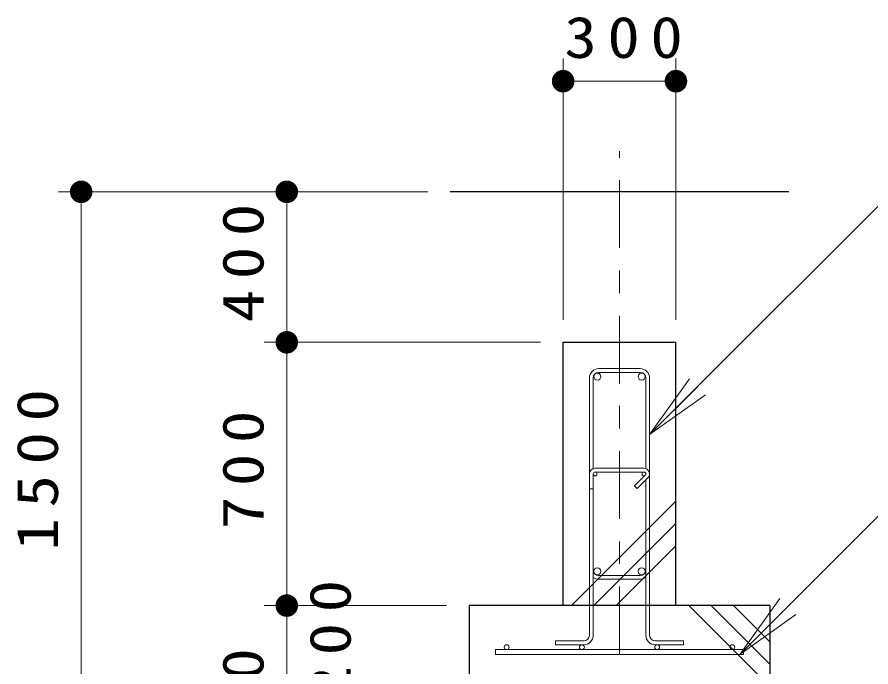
# Model space of a CAD drawing. Units: millimetres on the paper, scale 1:60. Extents: x -365 to 0, y 0 to 257.
# Drawn here: x -76.52 to -38.69, y 60.16 to 88.95 of the extents above; entities that cross this region are included whole.
import ezdxf

# ---------------------------------------------------------------- set-up
doc = ezdxf.new("R2010")
doc.units = ezdxf.units.MM
doc.linetypes.add('USER2', pattern=[6, 3, -1, 1, -1])
doc.layers.add('LY_1', color=7, linetype='Continuous', lineweight=13)
doc.styles.add('ＭＳ ゴシック', font='')
doc.styles.get('ＭＳ ゴシック').set_extended_font_data('MS Gothic')

# ---------------------------------------------------------------- blocks, each defined once
blk = doc.blocks.new('filled_dot')
at = {"color": 0, "linetype": 'Continuous', "lineweight": -2, "const_width": 1.25}
blk.add_lwpolyline([(-0.625, 0, 1), (0.625, 0, 1)], format="xyb", close=True, dxfattribs=at)

msp = doc.modelspace()

# ---------------------------------------------------------------- linework, layer by layer
at = {"layer": 'LY_1'}
for p, q in [((-52.327, 75.54), (-52.327, 87.109)), ((-47.327, 75.54), (-47.327, 87.109)), ((-52.327, 86.109), (-47.327, 86.109)), ((-58.327, 81.206), (-74.681, 81.206)), ((-73.681, 56.206), (-73.681, 81.206)), ((-58.327, 81.206), (-65.572, 81.206)), ((-64.572, 74.54), (-64.572, 81.206)), ((-53.327, 74.54), (-65.572, 74.54)), ((-64.572, 62.873), (-64.572, 74.54)), ((-50.744, 73.373), (-48.911, 73.373)), ((-50.744, 73.206), (-48.911, 73.206)), ((-51.161, 61.556), (-51.161, 72.956)), ((-50.994, 68.942), (-50.994, 72.956)), ((-48.661, 72.956), (-48.661, 68.942)), ((-48.494, 72.956), (-48.494, 61.556)), ((-48.494, 70.452), (-46.726, 72.926)), ((-48.494, 70.452), (-46.372, 72.573)), ((-46.019, 72.219), (-48.494, 70.452)), ((-48.744, 68.956), (-50.911, 68.956)), ((-50.994, 61.556), (-50.994, 68.706)), ((-48.744, 68.79), (-50.911, 68.79)), ((-48.685, 68.647), (-49.157, 68.176)), ((-48.567, 68.529), (-49.039, 68.058)), ((-49.157, 68.176), (-49.039, 68.058)), ((-48.661, 68.436), (-48.661, 61.556)), ((-50.994, 68.04), (-51.161, 68.04)), ((-51.961, 62.873), (-47.327, 67.507)), ((-50.971, 62.873), (-47.327, 66.517)), ((-49.981, 62.873), (-47.327, 65.527)), ((-48.911, 64.206), (-50.744, 64.206)), ((-48.911, 64.039), (-50.744, 64.039)), ((-57.494, 62.873), (-65.572, 62.873)), ((-64.572, 59.54), (-64.572, 62.873)), ((-46.751, 62.873), (-43.418, 59.54)), ((-45.761, 62.873), (-43.161, 60.273)), ((-44.771, 62.873), (-43.161, 61.263)), ((-44.491, 60.706), (-42.723, 63.181)), ((-44.491, 60.706), (-42.37, 62.828)), ((-42.016, 62.474), (-44.491, 60.706)), ((-64.572, 58.706), (-64.572, 61.551)), ((-52.661, 61.139), (-52.661, 61.306)), ((-51.411, 61.306), (-52.661, 61.306)), ((-48.244, 61.306), (-46.994, 61.306)), ((-46.994, 61.139), (-46.994, 61.306)), ((-44.327, 60.923), (-55.328, 60.923)), ((-55.328, 60.923), (-55.328, 60.706)), ((-51.411, 61.139), (-52.661, 61.139)), ((-48.244, 61.139), (-46.994, 61.139)), ((-44.327, 60.923), (-44.327, 60.706)), ((-44.327, 60.706), (-55.328, 60.706))]:
    msp.add_line(p, q, dxfattribs=at)
at = {"layer": 'LY_1', "linetype": 'USER2'}
msp.add_line((-49.827, 54.718), (-49.827, 83.01), dxfattribs=at)
at = {"layer": 'LY_1', "lineweight": 25}
for p, q in [((-42.327, 81.206), (-57.327, 81.206)), ((-52.327, 74.54), (-47.327, 74.54)), ((-52.327, 62.873), (-52.327, 74.54)), ((-47.327, 62.873), (-47.327, 74.54))]:
    msp.add_line(p, q, dxfattribs=at)
at = {"layer": 'LY_1', "color": 6, "lineweight": 25}
for p, q in [((-56.494, 62.873), (-56.494, 59.54)), ((-43.161, 62.873), (-43.161, 59.54))]:
    msp.add_line(p, q, dxfattribs=at)
at = {"layer": 'LY_1', "color": 4, "lineweight": 25}
msp.add_line((-43.161, 62.873), (-56.494, 62.873), dxfattribs=at)
at = {"layer": 'LY_1'}
for points in [[(-48.494, 70.452), (-36.116, 82.823), (-9.116, 82.823)], [(-44.491, 60.706), (-36.934, 68.263), (-9.934, 68.263)]]:
    msp.add_lwpolyline(points, dxfattribs=at)
for centre, radius in [((-50.809, 73.021), 0.158), ((-48.846, 73.021), 0.158), ((-50.911, 68.706), 0.0833), ((-48.744, 68.706), 0.0833), ((-50.809, 64.391), 0.158), ((-48.846, 64.391), 0.158), ((-54.828, 61.031), 0.108), ((-51.494, 61.031), 0.108), ((-48.161, 61.031), 0.108), ((-44.827, 61.031), 0.108)]:
    msp.add_circle(centre, radius, dxfattribs=at)
for centre, radius, start, end in [((-50.744, 72.956), 0.417, 90, 180), ((-50.744, 72.956), 0.25, 90, 180), ((-48.911, 72.956), 0.417, 0, 90), ((-48.911, 72.956), 0.25, 0, 90), ((-50.911, 68.706), 0.25, 90, 180), ((-48.744, 68.706), 0.25, 315, 90), ((-50.744, 64.456), 0.25, 180, 270), ((-48.911, 64.456), 0.25, 270, 0), ((-50.744, 64.456), 0.417, 233.1301, 270), ((-48.911, 64.456), 0.417, 270, 306.8699), ((-51.411, 61.556), 0.25, 270, 0), ((-51.411, 61.556), 0.417, 270, 0), ((-48.244, 61.556), 0.417, 180, 270), ((-48.244, 61.556), 0.25, 180, 270)]:
    msp.add_arc(centre, radius, start, end, dxfattribs=at)

# ---------------------------------------------------------------- block references
at = {"layer": 'LY_1', "xscale": 0.4, "yscale": 0.4}
msp.add_blockref('filled_dot', (-52.327, 86.109), dxfattribs=at)
for p, rotation in [((-47.327, 86.109), 180), ((-73.681, 81.206), 270), ((-64.572, 81.206), 270), ((-64.572, 74.54), 270), ((-64.572, 74.54), 90), ((-64.572, 62.873), 270), ((-64.572, 62.873), 90)]:
    msp.add_blockref('filled_dot', p, dxfattribs=dict(at, rotation=rotation))

# ---------------------------------------------------------------- texts
at = {"layer": 'LY_1', "insert": (-49.411, 87.109), "char_height": 1.833, "attachment_point": 8, "style": 'ＭＳ ゴシック'}
msp.add_mtext('\\T1.33;\\W1.15;300', dxfattribs=at)
at = {"layer": 'LY_1', "char_height": 1.833, "rotation": 90, "style": 'ＭＳ ゴシック'}
for s, insert, attachment_point in [('\\T1.33;\\W1.15;400', (-65.572, 78.29), 8), ('\\T1.33;\\W1.15;1500', (-74.681, 69.127), 8), ('\\T1.33;\\W1.15;700', (-65.572, 69.123), 8), ('\\T1.33;\\W1.15;200', (-63.572, 61.623), 2), ('\\T1.34;\\W1.15;50', (-65.572, 59.551), 8)]:
    msp.add_mtext(s, dxfattribs=dict(at, insert=insert, attachment_point=attachment_point))

doc.saveas('drawing.dxf')
